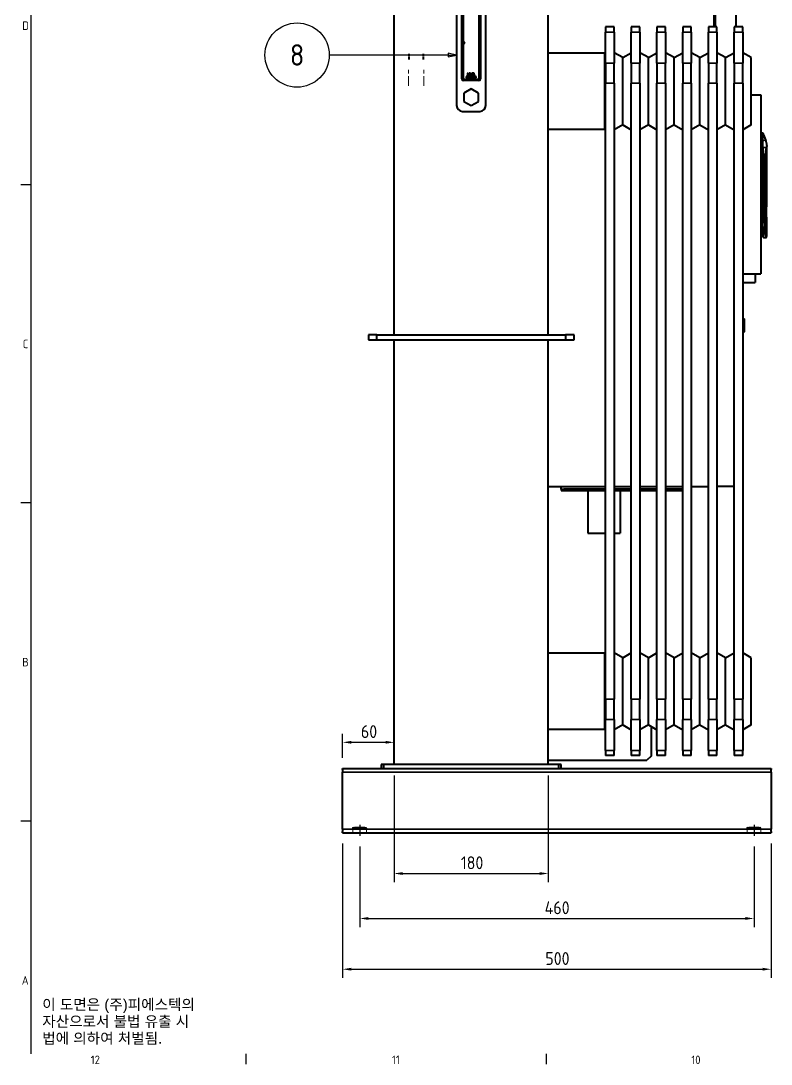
# Model space of a CAD drawing. Header units: millimetres. Extents: x 0 to 4205, y 0 to 2970.
# Drawn here: x 88 to 964, y 88 to 1305 of the extents above; entities that cross this region are included whole.
import ezdxf

# ---------------------------------------------------------------- set-up
doc = ezdxf.new("R2010")
doc.units = ezdxf.units.MM
doc.header["$LTSCALE"] = 5
doc.linetypes.add('CHAIN', pattern=[0.3543, 0.2362, -0.0295, 0.0591, -0.0295])
doc.linetypes.add('DASHED', pattern=[0.2067, 0.1654, -0.0413])
doc.layers.get('0').update_dxf_attribs({"color": 3, "lineweight": 25})
for name, color, linetype, lineweight in [('가려진 것(ISO)', 2, 'DASHED', 18), ('가시적인 것(ISO)', 3, 'Continuous', 40), ('가시적인 좁은 것(ISO)', 3, 'Continuous', 35), ('경계(ISO)', 7, 'Continuous', 25), ('기호(ISO)', 5, 'Continuous', 25), ('중심선(ISO)', 1, 'Continuous', 25), ('치수(ISO)', 2, 'Continuous', 25)]:
    doc.layers.add(name, color=color, linetype=linetype, lineweight=lineweight)
doc.styles.add('문자 텍스트_PSTEK_POSCO', font='isocp.shx')
doc.styles.add('부품번호텍스트_PSTEK_POSCO', font='isocp.shx')
doc.styles.add('치수 텍스트_PSTEK_POSCO', font='isocp.shx')
doc.dimstyles.new('치수_PSTEK_POSCO', dxfattribs={"dimscale": 5, "dimtxt": 3, "dimasz": 2, "dimexe": 2, "dimexo": 2.5, "dimgap": 1, "dimtad": 1, "dimrnd": 1e-08, "dimdsep": 46, "dimtxsty": '치수 텍스트_PSTEK_POSCO', "dimcen": 0.09, "dimdle": 10, "dimclrd": 7, "dimclre": 7, "dimclrt": 2, "dimadec": 1, "dimazin": 2, "dimtfac": 1, "dimtmove": 0, "dimatfit": 3, "dimfxl": 0, "dimtolj": 1, "dimlwd": -1, "dimlwe": -1, "dimarcsym": 0})

# ---------------------------------------------------------------- blocks, each defined once
blk = doc.blocks.new('경계 Default Border')
at = {"layer": '경계(ISO)'}
for p, q in [((20, 222.75), (17.6, 222.75)), ((20, 148.5), (17.6, 148.5)), ((20, 74.25), (17.6, 74.25)), ((70.08, 20), (70.08, 17.6)), ((140.17, 20), (140.17, 17.6))]:
    blk.add_line(p, q, dxfattribs=at)
at = {"layer": '경계(ISO)', "flags": 128}
blk.add_lwpolyline([(20, 20), (20, 574)], dxfattribs=at)
at = {"layer": '경계(ISO)', "color": 2, "char_height": 2, "attachment_point": 7, "style": '문자 텍스트_PSTEK_POSCO'}
for s, insert in [('D', (17.92, 258.86)), ('C', (18.03, 184.61)), ('B', (17.92, 110.36)), ('A', (17.81, 36.12)), ('12', (33.92, 17.58)), ('11', (104.23, 17.6)), ('10', (174.09, 17.58))]:
    blk.add_mtext(s, dxfattribs=dict(at, insert=insert))
blk = doc.blocks.new('*D23')
at = {"layer": 'Defpoints', "color": 0}
for p in [(523.5, 437.3), (703.5, 437.3), (703.5, 310.3)]:
    blk.add_point(p, dxfattribs=at)
at = {"layer": '치수(ISO)', "color": 7}
for p, q in [((523.5, 424.8), (523.5, 300.3)), ((703.5, 424.8), (703.5, 300.3)), ((533.5, 310.3), (693.5, 310.3))]:
    blk.add_line(p, q, dxfattribs=at)
for points in [[(533.5, 311.9), (533.5, 308.6), (523.5, 310.3)], [(693.5, 311.9), (693.5, 308.6), (703.5, 310.3)]]:
    blk.add_solid(points, dxfattribs=at)
at = {"layer": '치수(ISO)', "color": 2, "insert": (601.5, 322.8), "char_height": 15, "attachment_point": 4, "style": '치수 텍스트_PSTEK_POSCO'}
blk.add_mtext('\\A1;180', dxfattribs=at)
blk = doc.blocks.new('*D24')
at = {"layer": 'Defpoints', "color": 0}
for p in [(483.5, 354.1), (943.5, 354.1), (943.5, 257.8)]:
    blk.add_point(p, dxfattribs=at)
at = {"layer": '치수(ISO)', "color": 7}
for p, q in [((483.5, 341.6), (483.5, 247.8)), ((943.5, 341.6), (943.5, 247.8)), ((493.5, 257.8), (933.5, 257.8))]:
    blk.add_line(p, q, dxfattribs=at)
for points in [[(493.5, 259.5), (493.5, 256.2), (483.5, 257.8)], [(933.5, 259.5), (933.5, 256.2), (943.5, 257.8)]]:
    blk.add_solid(points, dxfattribs=at)
at = {"layer": '치수(ISO)', "color": 2, "insert": (699.2, 270.3), "char_height": 15, "attachment_point": 4, "style": '치수 텍스트_PSTEK_POSCO'}
blk.add_mtext('\\A1;460', dxfattribs=at)
blk = doc.blocks.new('*D25')
at = {"layer": 'Defpoints', "color": 0}
for p in [(463.5, 357.8), (963.5, 357.8), (963.5, 198.6)]:
    blk.add_point(p, dxfattribs=at)
at = {"layer": '치수(ISO)', "color": 7}
for p, q in [((463.5, 345.3), (463.5, 188.6)), ((963.5, 345.3), (963.5, 188.6)), ((473.5, 198.6), (953.5, 198.6))]:
    blk.add_line(p, q, dxfattribs=at)
for points in [[(473.5, 200.3), (473.5, 197), (463.5, 198.6)], [(953.5, 200.3), (953.5, 197), (963.5, 198.6)]]:
    blk.add_solid(points, dxfattribs=at)
at = {"layer": '치수(ISO)', "color": 2, "insert": (700, 211.1), "char_height": 15, "attachment_point": 4, "style": '치수 텍스트_PSTEK_POSCO'}
blk.add_mtext('\\A1;500', dxfattribs=at)
blk = doc.blocks.new('*D36')
at = {"layer": 'Defpoints', "color": 0}
for p in [(523.5, 463.3), (523.5, 463.3), (463.5, 432.8)]:
    blk.add_point(p, dxfattribs=at)
at = {"layer": '치수(ISO)', "color": 7}
for p, q in [((463.5, 445.3), (463.5, 473.3)), ((473.5, 463.3), (513.5, 463.3))]:
    blk.add_line(p, q, dxfattribs=at)
for points in [[(473.5, 465), (473.5, 461.7), (463.5, 463.3)], [(513.5, 465), (513.5, 461.7), (523.5, 463.3)]]:
    blk.add_solid(points, dxfattribs=at)
at = {"layer": '치수(ISO)', "color": 2, "insert": (484.8, 475.8), "char_height": 15, "attachment_point": 4, "style": '치수 텍스트_PSTEK_POSCO'}
blk.add_mtext('\\A1;60', dxfattribs=at)
blk = doc.blocks.new('품번기호9')
at = {"layer": '기호(ISO)', "color": 7}
for p, q in [((119.3, 253.01), (117.3, 253.41)), ((117.3, 253.41), (117.3, 252.61)), ((117.3, 253.01), (89.57, 253.01)), ((117.3, 253.01), (119.3, 253.01)), ((117.3, 252.61), (119.3, 253.01))]:
    blk.add_line(p, q, dxfattribs=at)
at = {"layer": '기호(ISO)', "color": 7, "flags": 128}
blk.add_lwpolyline([(117.3, 252.61), (119.3, 253.01)], dxfattribs=at)
at = {"layer": '기호(ISO)'}
blk.add_circle((82.07, 253.01), 7.5, dxfattribs=at)
at = {"layer": '기호(ISO)', "color": 7}
blk.add_solid([(117.3, 252.61), (119.3, 253.01), (117.3, 253.41), (117.3, 252.61)], dxfattribs=at)
at = {"layer": '기호(ISO)', "color": 7, "insert": (82.07, 253.03), "char_height": 5, "attachment_point": 5, "style": '부품번호텍스트_PSTEK_POSCO'}
blk.add_mtext('8', dxfattribs=at)

msp = doc.modelspace()

# ---------------------------------------------------------------- linework, layer by layer
at = {"layer": '가려진 것(ISO)', "ltscale": 3.822177}
for p, q in [((540.2593, 1259.9351), (540.2593, 1266.4981)), ((541.3593, 1259.9351), (541.3593, 1266.4981)), ((557.1593, 1259.9351), (557.1593, 1266.4981)), ((558.2593, 1259.9351), (558.2593, 1266.4981))]:
    msp.add_line(p, q, dxfattribs=at)
at = {"layer": '가려진 것(ISO)', "ltscale": 14.029995}
for p, q in [((540.2593, 1228.9768), (540.2593, 1247.9455)), ((558.2593, 1228.9768), (558.2593, 1247.9455))]:
    msp.add_line(p, q, dxfattribs=at)
at = {"layer": '가려진 것(ISO)', "ltscale": 2.138518}
for p, q in [((475.5004, 363.4315), (475.5004, 357.8175)), ((491.5004, 363.4315), (491.5004, 357.8175)), ((935.5004, 363.4315), (935.5004, 357.8175)), ((951.5004, 363.4315), (951.5004, 357.8175))]:
    msp.add_line(p, q, dxfattribs=at)
at = {"layer": '가시적인 것(ISO)'}
for p, q in [((523.5004, 938.8175), (523.5004, 1433.0175)), ((703.5004, 938.8175), (703.5004, 1433.0175)), ((896.5004, 1401.8175), (896.5004, 1297.8175)), ((898.5004, 1297.8175), (898.5004, 1401.8175)), ((922.5004, 1297.8175), (922.5004, 1401.8175)), ((596.5004, 1352.3175), (596.5004, 1206.3175)), ((630.5004, 1206.3175), (630.5004, 1352.3175)), ((602.5004, 1237.3175), (602.5004, 1321.3175)), ((604.2325, 1321.3175), (604.2325, 1279.5675)), ((622.7684, 1237.3175), (622.7684, 1321.3175)), ((624.5004, 1321.3175), (624.5004, 1237.3175)), ((770.3004, 1297.8175), (770.3004, 1291.7867)), ((780.3004, 1297.8175), (770.3004, 1297.8175)), ((770.3004, 1255.6268), (770.3004, 1291.7867)), ((780.3004, 1291.7867), (780.3004, 1297.8175)), ((780.3004, 1291.7867), (780.3004, 1255.6268)), ((800.3004, 1297.8175), (800.3004, 1291.7867)), ((810.3004, 1297.8175), (800.3004, 1297.8175)), ((800.3004, 1255.6268), (800.3004, 1291.7867)), ((810.3004, 1291.7867), (810.3004, 1297.8175)), ((810.3004, 1291.7867), (810.3004, 1255.6268)), ((830.3004, 1297.8175), (830.3004, 1291.7867)), ((840.3004, 1297.8175), (830.3004, 1297.8175)), ((830.3004, 1255.6268), (830.3004, 1291.7867)), ((840.3004, 1291.7867), (840.3004, 1297.8175)), ((840.3004, 1291.7867), (840.3004, 1255.6268)), ((860.3004, 1297.8175), (860.3004, 1291.7867)), ((870.3004, 1297.8175), (860.3004, 1297.8175)), ((860.3004, 1255.6268), (860.3004, 1291.7867)), ((870.3004, 1291.7867), (870.3004, 1297.8175)), ((870.3004, 1291.7867), (870.3004, 1255.6268)), ((890.3004, 1297.8175), (890.3004, 1291.7867)), ((900.3004, 1297.8175), (890.3004, 1297.8175)), ((890.3004, 1255.6268), (890.3004, 1291.7867)), ((900.3004, 1291.7867), (900.3004, 1297.8175)), ((900.3004, 1291.7867), (900.3004, 1255.6268)), ((920.3004, 1297.8175), (920.3004, 1291.7867)), ((930.3004, 1297.8175), (920.3004, 1297.8175)), ((920.3004, 1255.6268), (920.3004, 1291.7867)), ((930.3004, 1291.7867), (930.3004, 1297.8175)), ((930.3004, 1291.7867), (930.3004, 1255.6268)), ((604.2325, 1279.5675), (604.2325, 1279.0675)), ((606.2325, 1279.5675), (604.2325, 1279.5675)), ((604.2325, 1279.0675), (604.2325, 1237.3175)), ((604.2325, 1279.0675), (606.2325, 1279.0675)), ((606.2325, 1279.0675), (606.2325, 1279.5675)), ((769.521, 1267.3675), (703.5004, 1267.3675)), ((769.521, 1267.3675), (770.3004, 1267.8175)), ((769.521, 1178.2675), (769.521, 1267.3675)), ((790.3004, 1262.044), (780.3004, 1267.8175)), ((790.3004, 1262.044), (800.3004, 1267.8175)), ((820.3004, 1262.044), (810.3004, 1267.8175)), ((820.3004, 1262.044), (830.3004, 1267.8175)), ((850.3004, 1262.044), (840.3004, 1267.8175)), ((850.3004, 1262.044), (860.3004, 1267.8175)), ((880.3004, 1262.044), (870.3004, 1267.8175)), ((880.3004, 1262.044), (890.3004, 1267.8175)), ((910.3004, 1262.044), (900.3004, 1267.8175)), ((910.3004, 1262.044), (920.3004, 1267.8175)), ((940.3004, 1262.044), (930.3004, 1267.8175)), ((770.3004, 1255.6268), (770.3004, 1232.1345)), ((780.3004, 1232.1345), (780.3004, 1255.6268)), ((790.3004, 1183.591), (790.3004, 1262.044)), ((800.3004, 1255.6268), (800.3004, 1232.1345)), ((810.3004, 1232.1345), (810.3004, 1255.6268)), ((820.3004, 1183.591), (820.3004, 1262.044)), ((830.3004, 1255.6268), (830.3004, 1232.1345)), ((840.3004, 1232.1345), (840.3004, 1255.6268)), ((850.3004, 1183.591), (850.3004, 1262.044)), ((860.3004, 1255.6268), (860.3004, 1232.1345)), ((870.3004, 1232.1345), (870.3004, 1255.6268)), ((880.3004, 1183.591), (880.3004, 1262.044)), ((890.3004, 1255.6268), (890.3004, 1232.1345)), ((900.3004, 1232.1345), (900.3004, 1255.6268)), ((910.3004, 1183.591), (910.3004, 1262.044)), ((920.3004, 1255.6268), (920.3004, 1232.1345)), ((930.3004, 1232.1345), (930.3004, 1255.6268)), ((940.3004, 1183.591), (940.3004, 1262.044)), ((609.089, 1243.9175), (609.089, 1241.4175)), ((609.4212, 1243.9175), (609.089, 1243.9175)), ((609.089, 1241.4175), (610.5375, 1241.4175)), ((609.4212, 1241.7133), (609.4212, 1243.9175)), ((610.5375, 1241.7133), (609.4212, 1241.7133)), ((610.5375, 1241.4175), (610.5375, 1241.7133)), ((612.3629, 1243.9175), (610.7989, 1243.9175)), ((610.7989, 1243.9175), (610.7989, 1241.4175)), ((610.7989, 1241.4175), (612.3629, 1241.4175)), ((611.1311, 1243.6217), (612.3629, 1243.6217)), ((611.1311, 1242.9369), (611.1311, 1243.6217)), ((612.2798, 1242.9369), (611.1311, 1242.9369)), ((611.1311, 1242.6411), (612.2798, 1242.6411)), ((611.1311, 1241.7133), (611.1311, 1242.6411)), ((612.3629, 1241.7133), (611.1311, 1241.7133)), ((612.2798, 1242.6411), (612.2798, 1242.9369)), ((612.3629, 1243.6217), (612.3629, 1243.9175)), ((612.3629, 1241.4175), (612.3629, 1241.7133)), ((612.4601, 1243.9175), (613.3212, 1241.4175)), ((612.8167, 1243.9175), (612.4601, 1243.9175)), ((613.5096, 1241.8409), (612.8167, 1243.9175)), ((613.3212, 1241.4175), (613.6797, 1241.4175)), ((614.2024, 1243.9175), (613.5096, 1241.8409)), ((613.6797, 1241.4175), (614.5408, 1243.9175)), ((614.5408, 1243.9175), (614.2024, 1243.9175)), ((616.3438, 1243.9175), (614.7798, 1243.9175)), ((614.7798, 1243.9175), (614.7798, 1241.4175)), ((614.7798, 1241.4175), (616.3438, 1241.4175)), ((615.1121, 1243.6217), (616.3438, 1243.6217)), ((615.1121, 1242.9369), (615.1121, 1243.6217)), ((616.2608, 1242.9369), (615.1121, 1242.9369)), ((615.1121, 1242.6411), (616.2608, 1242.6411)), ((615.1121, 1241.7133), (615.1121, 1242.6411)), ((616.3438, 1241.7133), (615.1121, 1241.7133)), ((616.2608, 1242.6411), (616.2608, 1242.9369)), ((616.3438, 1243.6217), (616.3438, 1243.9175)), ((616.3438, 1241.4175), (616.3438, 1241.7133)), ((616.7085, 1243.9175), (616.7085, 1241.4175)), ((617.0408, 1243.9175), (616.7085, 1243.9175)), ((616.7085, 1241.4175), (618.1571, 1241.4175)), ((617.0408, 1241.7133), (617.0408, 1243.9175)), ((618.1571, 1241.7133), (617.0408, 1241.7133)), ((618.1571, 1241.4175), (618.1571, 1241.7133)), ((604.5004, 1237.0495), (622.5004, 1237.0495)), ((622.5004, 1235.3175), (604.5004, 1235.3175)), ((607.7504, 1240.0675), (607.7504, 1238.5675)), ((619.2504, 1240.0675), (607.7504, 1240.0675)), ((607.7504, 1238.5675), (619.2504, 1238.5675)), ((619.2504, 1238.5675), (619.2504, 1240.0675)), ((770.3004, 513.5004), (770.3004, 1232.1345)), ((780.3004, 1232.1345), (780.3004, 513.5004)), ((800.3004, 513.5004), (800.3004, 1232.1345)), ((810.3004, 1232.1345), (810.3004, 513.5004)), ((830.3004, 513.5004), (830.3004, 1232.1345)), ((840.3004, 1232.1345), (840.3004, 513.5004)), ((860.3004, 513.5004), (860.3004, 1232.1345)), ((870.3004, 1232.1345), (870.3004, 513.5004)), ((890.3004, 513.5004), (890.3004, 1232.1345)), ((900.3004, 1232.1345), (900.3004, 513.5004)), ((920.3004, 513.5004), (920.3004, 1232.1345)), ((930.3004, 1232.1345), (930.3004, 513.5004)), ((613.5004, 1225.6324), (605.0004, 1220.7249)), ((605.0004, 1220.7249), (605.0004, 1210.91)), ((622.0004, 1220.7249), (613.5004, 1225.6324)), ((622.0004, 1210.91), (622.0004, 1220.7249)), ((940.3004, 1218.8175), (951.5004, 1218.8175)), ((951.5004, 1218.8175), (951.5004, 1009.8175)), ((605.0004, 1210.91), (613.5004, 1206.0025)), ((613.5004, 1206.0025), (622.0004, 1210.91)), ((603.5004, 1199.3175), (623.5004, 1199.3175)), ((790.3004, 1183.591), (780.3004, 1177.8175)), ((790.3004, 1183.591), (800.3004, 1177.8175)), ((820.3004, 1183.591), (810.3004, 1177.8175)), ((820.3004, 1183.591), (830.3004, 1177.8175)), ((850.3004, 1183.591), (840.3004, 1177.8175)), ((850.3004, 1183.591), (860.3004, 1177.8175)), ((880.3004, 1183.591), (870.3004, 1177.8175)), ((880.3004, 1183.591), (890.3004, 1177.8175)), ((910.3004, 1183.591), (900.3004, 1177.8175)), ((910.3004, 1183.591), (920.3004, 1177.8175)), ((940.3004, 1183.591), (930.3004, 1177.8175)), ((769.521, 1178.2675), (703.5004, 1178.2675)), ((769.521, 1178.2675), (770.3004, 1177.8175)), ((953.7696, 1173.9685), (951.5004, 1173.9685)), ((953.7696, 1157.1822), (953.7696, 1069.8283)), ((957.9668, 1157.3896), (957.9668, 1087.8527)), ((956.7219, 1069.8206), (956.7219, 1149.8175)), ((958.2081, 1075.6675), (958.2081, 1087.9675)), ((957.9668, 1075.7822), (957.9668, 1053.2346)), ((953.2696, 1055.1148), (951.5004, 1055.1148)), ((953.7696, 1058.6853), (953.7696, 1053.2175)), ((954.7696, 1052.2175), (957.6468, 1052.2175)), ((930.3004, 1009.8175), (951.5004, 1009.8175)), ((930.3004, 999.8175), (945.0004, 999.8175)), ((945.0004, 1009.8175), (945.0004, 999.8175)), ((930.3004, 957.3175), (932.5004, 957.3175)), ((932.5004, 942.3175), (932.5004, 957.3175)), ((503.5004, 938.8175), (493.5004, 938.8175)), ((493.5004, 938.8175), (493.5004, 932.8175)), ((503.5004, 932.8175), (503.5004, 938.8175)), ((503.5004, 938.8175), (723.5004, 938.8175)), ((733.5004, 938.8175), (723.5004, 938.8175)), ((723.5004, 938.8175), (723.5004, 932.8175)), ((733.5004, 932.8175), (733.5004, 938.8175)), ((930.3004, 942.3175), (932.5004, 942.3175)), ((493.5004, 932.8175), (503.5004, 932.8175)), ((503.5004, 932.8175), (723.5004, 932.8175)), ((523.5004, 437.3175), (523.5004, 932.8175)), ((703.5004, 437.3175), (703.5004, 932.8175)), ((723.5004, 932.8175), (733.5004, 932.8175)), ((703.5004, 761.8175), (770.3004, 761.8175)), ((718.5004, 758.8175), (718.5004, 761.8175)), ((718.5004, 758.8175), (770.3004, 758.8175)), ((718.5004, 758.8175), (718.5004, 757.2175)), ((718.5004, 757.2175), (721.5004, 757.2175)), ((721.5004, 757.2175), (721.5004, 758.8175)), ((770.3004, 758.8175), (721.5004, 758.8175)), ((721.5004, 757.2175), (770.3004, 757.2175)), ((749.7504, 757.2175), (749.7504, 707.2175)), ((780.3004, 761.8175), (800.3004, 761.8175)), ((780.3004, 758.8175), (800.3004, 758.8175)), ((800.3004, 758.8175), (780.3004, 758.8175)), ((780.3004, 757.2175), (800.3004, 757.2175)), ((787.2504, 757.2175), (787.2504, 707.2175)), ((810.3004, 761.8175), (830.3004, 761.8175)), ((810.3004, 758.8175), (830.3004, 758.8175)), ((830.3004, 758.8175), (810.3004, 758.8175)), ((810.3004, 757.2175), (830.3004, 757.2175)), ((840.3004, 761.8175), (860.3004, 761.8175)), ((840.3004, 758.8175), (860.3004, 758.8175)), ((860.3004, 758.8175), (840.3004, 758.8175)), ((840.3004, 757.2175), (860.3004, 757.2175)), ((870.3004, 761.8175), (890.3004, 761.8175)), ((920.3004, 761.8175), (900.3004, 761.8175)), ((749.7504, 707.2175), (770.3004, 707.2175)), ((780.3004, 707.2175), (787.2504, 707.2175)), ((769.521, 567.3675), (703.5004, 567.3675)), ((769.521, 567.3675), (770.3004, 567.8175)), ((769.521, 478.2675), (769.521, 567.3675)), ((790.3004, 562.044), (780.3004, 567.8175)), ((790.3004, 562.044), (800.3004, 567.8175)), ((790.3004, 483.591), (790.3004, 562.044)), ((820.3004, 562.044), (810.3004, 567.8175)), ((820.3004, 562.044), (830.3004, 567.8175)), ((820.3004, 483.591), (820.3004, 562.044)), ((850.3004, 562.044), (840.3004, 567.8175)), ((850.3004, 562.044), (860.3004, 567.8175)), ((850.3004, 483.591), (850.3004, 562.044)), ((880.3004, 562.044), (870.3004, 567.8175)), ((880.3004, 562.044), (890.3004, 567.8175)), ((880.3004, 483.591), (880.3004, 562.044)), ((910.3004, 562.044), (900.3004, 567.8175)), ((910.3004, 562.044), (920.3004, 567.8175)), ((910.3004, 483.591), (910.3004, 562.044)), ((940.3004, 562.044), (930.3004, 567.8175)), ((940.3004, 483.591), (940.3004, 562.044)), ((770.3004, 513.5004), (770.3004, 490.0081)), ((780.3004, 490.0081), (780.3004, 513.5004)), ((800.3004, 513.5004), (800.3004, 490.0081)), ((810.3004, 490.0081), (810.3004, 513.5004)), ((830.3004, 513.5004), (830.3004, 490.0081)), ((840.3004, 490.0081), (840.3004, 513.5004)), ((860.3004, 513.5004), (860.3004, 490.0081)), ((870.3004, 490.0081), (870.3004, 513.5004)), ((890.3004, 513.5004), (890.3004, 490.0081)), ((900.3004, 490.0081), (900.3004, 513.5004)), ((920.3004, 513.5004), (920.3004, 490.0081)), ((930.3004, 490.0081), (930.3004, 513.5004)), ((770.3004, 453.8482), (770.3004, 490.0081)), ((780.3004, 490.0081), (780.3004, 453.8482)), ((800.3004, 453.8482), (800.3004, 490.0081)), ((810.3004, 490.0081), (810.3004, 453.8482)), ((830.3004, 453.8482), (830.3004, 490.0081)), ((840.3004, 490.0081), (840.3004, 453.8482)), ((860.3004, 453.8482), (860.3004, 490.0081)), ((870.3004, 490.0081), (870.3004, 453.8482)), ((890.3004, 453.8482), (890.3004, 490.0081)), ((900.3004, 490.0081), (900.3004, 453.8482)), ((920.3004, 453.8482), (920.3004, 490.0081)), ((930.3004, 490.0081), (930.3004, 453.8482)), ((769.521, 478.2675), (703.5004, 478.2675)), ((769.521, 478.2675), (770.3004, 477.8175)), ((790.3004, 483.591), (780.3004, 477.8175)), ((790.3004, 483.591), (800.3004, 477.8175)), ((820.3004, 483.591), (810.3004, 477.8175)), ((820.3004, 483.591), (830.3004, 477.8175)), ((823.5004, 481.7434), (823.5004, 447.3175)), ((850.3004, 483.591), (840.3004, 477.8175)), ((850.3004, 483.591), (860.3004, 477.8175)), ((880.3004, 483.591), (870.3004, 477.8175)), ((880.3004, 483.591), (890.3004, 477.8175)), ((910.3004, 483.591), (900.3004, 477.8175)), ((910.3004, 483.591), (920.3004, 477.8175)), ((940.3004, 483.591), (930.3004, 477.8175)), ((770.3004, 453.8482), (770.3004, 447.8175)), ((780.3004, 447.8175), (780.3004, 453.8482)), ((800.3004, 453.8482), (800.3004, 447.8175)), ((810.3004, 447.8175), (810.3004, 453.8482)), ((830.3004, 453.8482), (830.3004, 447.8175)), ((840.3004, 447.8175), (840.3004, 453.8482)), ((860.3004, 453.8482), (860.3004, 447.8175)), ((870.3004, 447.8175), (870.3004, 453.8482)), ((890.3004, 453.8482), (890.3004, 447.8175)), ((900.3004, 447.8175), (900.3004, 453.8482)), ((920.3004, 453.8482), (920.3004, 447.8175)), ((930.3004, 447.8175), (930.3004, 453.8482)), ((703.5004, 442.3175), (818.5004, 442.3175)), ((780.3004, 447.8175), (770.3004, 447.8175)), ((810.3004, 447.8175), (800.3004, 447.8175)), ((823.5004, 447.3175), (818.5004, 442.3175)), ((840.3004, 447.8175), (830.3004, 447.8175)), ((870.3004, 447.8175), (860.3004, 447.8175)), ((900.3004, 447.8175), (890.3004, 447.8175)), ((930.3004, 447.8175), (920.3004, 447.8175)), ((463.5004, 431.5272), (463.5004, 432.8175)), ((463.5004, 432.8175), (963.5004, 432.8175)), ((463.5004, 431.5272), (463.5004, 428.5386)), ((463.5004, 426.1953), (463.5004, 428.5386)), ((463.5004, 420.2181), (463.5004, 426.1953)), ((511.5004, 437.3175), (508.5004, 437.3175)), ((508.5004, 437.3175), (508.5004, 432.8175)), ((511.5004, 432.8175), (511.5004, 437.3175)), ((715.5004, 437.3175), (511.5004, 437.3175)), ((718.5004, 437.3175), (715.5004, 437.3175)), ((715.5004, 437.3175), (715.5004, 432.8175)), ((718.5004, 432.8175), (718.5004, 437.3175)), ((963.5004, 432.8175), (963.5004, 431.5272)), ((963.5004, 428.5386), (963.5004, 431.5272)), ((963.5004, 428.5386), (963.5004, 426.1953)), ((963.5004, 426.1953), (963.5004, 420.2181)), ((463.5004, 370.4168), (463.5004, 420.2181)), ((963.5004, 420.2181), (963.5004, 370.4168)), ((463.5004, 364.4397), (463.5004, 370.4168)), ((963.5004, 370.4168), (963.5004, 364.4397)), ((463.5004, 362.0963), (463.5004, 364.4397)), ((463.5004, 362.0963), (463.5004, 359.1077)), ((463.5004, 357.8175), (463.5004, 359.1077)), ((463.5004, 357.8175), (963.5004, 357.8175)), ((963.5004, 364.4397), (963.5004, 362.0963)), ((963.5004, 359.1077), (963.5004, 362.0963)), ((963.5004, 359.1077), (963.5004, 357.8175))]:
    msp.add_line(p, q, dxfattribs=at)
for centre, radius, start, end in [((604.5004, 1237.3175), 2, 180, 270), ((604.5004, 1237.3175), 0.2679, 180, 270), ((622.5004, 1237.3175), 2, 270, 0), ((622.5004, 1237.3175), 0.2679, 270, 0), ((603.5004, 1206.3175), 7, 180, 270), ((623.5004, 1206.3175), 7, 270, 0), ((922.7376, 1155.2933), 36.218, 17.1715826, 31.0397636), ((928.8504, 1157.1822), 29.82, 4.3373602, 17.1715826), ((957.7081, 1087.9675), 0.5, 0, 58.841471), ((957.7081, 1075.6675), 0.5, 301.1584721, 0), ((933.8069, 1069.9371), 22.9153, 330.4303329, 359.708504), ((954.7696, 1053.2175), 1, 180, 270)]:
    msp.add_arc(centre, radius, start, end, dxfattribs=at)
for centre in [(483.5004, 363.4315), (943.5004, 363.4315)]:
    msp.add_ellipse(centre, major_axis=(8, 0), ratio=0.087488664, dxfattribs=at)
for points, knots in [([(953.7696, 1164.8824), (953.7696, 1165.9668), (953.7696, 1167.0064), (953.7696, 1168.9473), (953.7696, 1169.8453), (953.7696, 1171.0433), (953.7696, 1171.4171), (953.7696, 1172.2787), (953.7696, 1172.7284), (953.7696, 1173.2863), (953.7696, 1173.4522), (953.7696, 1173.7423), (953.7696, 1173.8665), (953.7696, 1173.9685)], [-1.437387601, -1.437387601, -1.437387601, -1.437387601, -1.077997962, -1.077997962, -0.718291007, -0.718291007, -0.538641982, -0.538641982, -0.269197769, -0.269197769, -0.134517837, -0.134517837, -0.000001, -0.000001, -0.000001, -0.000001]), ([(953.7696, 1157.1822), (953.7696, 1158.505), (953.7696, 1159.8295), (953.7696, 1161.7706), (953.7696, 1162.41), (953.7696, 1163.6657), (953.7696, 1164.2822), (953.7696, 1164.8824)], [-0.7941828245, -0.7941828245, -0.7941828245, -0.7941828245, -0.3970604794, -0.3970604794, -0.1985164002, -0.1985164002, -0.000001, -0.000001, -0.000001, -0.000001]), ([(957.8752, 1157.0936), (957.6438, 1156.345), (957.4001, 1155.4498), (957.0077, 1153.5221), (956.8527, 1152.4673), (956.7408, 1150.8726), (956.7219, 1150.344), (956.7219, 1149.8175)], [0, 0, 0, 0, 0.3390208391, 0.3390208391, 0.6669325087, 0.6669325087, 0.8249051209, 0.8249051209, 0.8249051209, 0.8249051209]), ([(958.5736, 1159.3297), (958.4761, 1159.0206), (958.3276, 1158.5487), (958.0603, 1157.6911), (957.9708, 1157.4029), (957.8752, 1157.0936)], [0, 0, 0, 0, 0.3156978564, 0.3156978564, 0.4551178764, 0.4551178764, 0.4551178764, 0.4551178764]), ([(957.9668, 1075.7822), (957.8879, 1076.1131), (957.7894, 1076.5533), (957.5818, 1077.6416), (957.4594, 1078.3978), (957.2852, 1080.0596), (957.2363, 1080.9654), (957.2363, 1081.8175), (957.2363, 1082.6695), (957.2852, 1083.5754), (957.4594, 1085.2371), (957.5818, 1085.9934), (957.7894, 1087.0817), (957.8879, 1087.5218), (957.9668, 1087.8527)], [-0.721518367, -0.721518367, -0.721518367, -0.721518367, -0.511214098, -0.511214098, -0.255607049, -0.255607049, 0, 0, 0, 0.255607049, 0.255607049, 0.511214098, 0.511214098, 0.721518367, 0.721518367, 0.721518367, 0.721518367]), ([(953.7696, 1058.7379), (953.7696, 1059.4383), (953.7696, 1060.217), (953.7696, 1061.9058), (953.7696, 1062.8111), (953.7696, 1064.7153), (953.7696, 1065.7084), (953.7696, 1067.2362), (953.7696, 1067.7508), (953.7696, 1068.7866), (953.7696, 1069.3074), (953.7696, 1069.8283)], [-1.252209251, -1.252209251, -1.252209251, -1.252209251, -0.938968243, -0.938968243, -0.625761455, -0.625761455, -0.312628502, -0.312628502, -0.156249301, -0.156249301, -0.000001, -0.000001, -0.000001, -0.000001]), ([(953.2696, 1058.3706), (953.3207, 1058.3736), (953.3751, 1058.3841), (953.4564, 1058.4108), (953.4828, 1058.4214), (953.5466, 1058.4514), (953.5825, 1058.4728), (953.6623, 1058.5314), (953.7024, 1058.5723), (953.7562, 1058.6577), (953.7696, 1058.6994), (953.7696, 1058.7379)], [-0.07078120055, -0.07078120055, -0.07078120055, -0.07078120055, -0.05546196354, -0.05546196354, -0.04764297694, -0.04764297694, -0.03547688558, -0.03547688558, -0.01721739394, -0.01721739394, -0.00000104225, -0.00000104225, -0.00000104225, -0.00000104225]), ([(953.2696, 1055.1148), (953.3342, 1055.1148), (953.3991, 1055.1274), (953.4596, 1055.1523), (953.52, 1055.1771), (953.576, 1055.2142), (953.6226, 1055.2607), (953.6693, 1055.3072), (953.7065, 1055.3631), (953.7316, 1055.4236), (953.7567, 1055.4842), (953.7696, 1055.5496), (953.7696, 1055.6148)], [0, 0, 0, 0, 0.25, 0.25, 0.25, 0.5, 0.5, 0.5, 0.75, 0.75, 0.75, 1, 1, 1, 1]), ([(953.7696, 1058.6853), (953.7696, 1058.6349), (953.7696, 1058.5841), (953.7696, 1058.5332), (953.7696, 1058.411), (953.7696, 1058.2875), (953.7696, 1058.1634), (953.7696, 1058.1077), (953.7696, 1058.0519), (953.7696, 1057.9961), (953.7696, 1057.8638), (953.7696, 1057.7312), (953.7696, 1057.5997), (953.7696, 1057.552), (953.7696, 1057.5044), (953.7696, 1057.457), (953.7696, 1057.3188), (953.7696, 1057.1825), (953.7696, 1057.0511), (953.7696, 1057.0135), (953.7696, 1056.9762), (953.7696, 1056.9395), (953.7696, 1056.8038), (953.7696, 1056.6745), (953.7696, 1056.5545), (953.7696, 1056.5283), (953.7696, 1056.5027), (953.7696, 1056.4774), (953.7696, 1056.3556), (953.7696, 1056.2447), (953.7696, 1056.1473), (953.7696, 1056.1319), (953.7696, 1056.1168), (953.7696, 1056.102), (953.7696, 1056.0045), (953.7696, 1055.9221), (953.7696, 1055.8481), (953.7696, 1055.8403), (953.7696, 1055.8326), (953.7696, 1055.8249), (953.7696, 1055.7494), (953.7696, 1055.6822), (953.7696, 1055.6247), (953.7696, 1055.6213), (953.7696, 1055.618), (953.7696, 1055.6148)], [0.0890031704, 0.0890031704, 0.0890031704, 0.0890031704, 0.125, 0.125, 0.125, 0.2112975351, 0.2112975351, 0.2112975351, 0.25, 0.25, 0.25, 0.3417092479, 0.3417092479, 0.3417092479, 0.375, 0.375, 0.375, 0.4721806744, 0.4721806744, 0.4721806744, 0.5, 0.5, 0.5, 0.6026523465, 0.6026523465, 0.6026523465, 0.625, 0.625, 0.625, 0.7329148, 0.7329148, 0.7329148, 0.75, 0.75, 0.75, 0.8630816372, 0.8630816372, 0.8630816372, 0.875, 0.875, 0.875, 0.9931297248, 0.9931297248, 0.9931297248, 1, 1, 1, 1]), ([(957.9668, 1052.3334), (957.9544, 1052.323), (957.9415, 1052.3133), (957.8879, 1052.2768), (957.843, 1052.255), (957.7482, 1052.2253), (957.6972, 1052.2175), (957.6468, 1052.2175)], [0, 0, 0, 0, 0.00483601773, 0.00483601773, 0.01948512564, 0.01948512564, 0.03461617554, 0.03461617554, 0.03461617554, 0.03461617554]), ([(957.9668, 1052.3334), (957.9668, 1052.3339), (957.9668, 1052.3346), (957.9668, 1052.3405), (957.9668, 1052.3509), (957.9668, 1052.3655), (957.9668, 1052.3844), (957.9668, 1052.4072), (957.9668, 1052.4339), (957.9668, 1052.464), (957.9668, 1052.4974), (957.9668, 1052.5336), (957.9668, 1052.5723), (957.9668, 1052.613), (957.9668, 1052.6554), (957.9668, 1052.699), (957.9668, 1052.7432), (957.9668, 1052.7875), (957.9668, 1052.8314), (957.9668, 1052.8742), (957.9668, 1052.9159), (957.9668, 1052.9569), (957.9668, 1052.9964), (957.9668, 1053.0346), (957.9668, 1053.0717), (957.9668, 1053.1088), (957.9668, 1053.1465), (957.9668, 1053.1883), (957.9668, 1053.2188), (957.9668, 1053.2346)], [0.5017582975, 0.5017582975, 0.5017582975, 0.5017582975, 0.5185185185, 0.537037037, 0.5555555556, 0.5740740741, 0.5925925926, 0.6111111111, 0.6296296296, 0.6481481481, 0.6666666667, 0.6851851852, 0.7037037037, 0.7222222222, 0.7407407407, 0.7592592593, 0.7777777778, 0.7962962963, 0.8148148148, 0.8333333333, 0.8518518519, 0.8703703704, 0.8888888889, 0.9074074074, 0.9259259259, 0.9444444444, 0.962962963, 0.9814814815, 1, 1, 1, 1])]:
    msp.add_open_spline(points, degree=3, knots=knots, dxfattribs=at)
for points in [[(958.585, 1159.4373), (958.5883, 1159.4025), (958.5843, 1159.365), (958.5733, 1159.3297)], [(957.6468, 1052.2175), (957.6468, 1052.2175), (957.6468, 1052.2175), (957.6468, 1052.2175)]]:
    msp.add_open_spline(points, degree=3, dxfattribs=at)
at = {"layer": '가시적인 좁은 것(ISO)'}
for p, q in [((770.3004, 1291.7867), (780.3004, 1291.7867)), ((800.3004, 1291.7867), (810.3004, 1291.7867)), ((830.3004, 1291.7867), (840.3004, 1291.7867)), ((860.3004, 1291.7867), (870.3004, 1291.7867)), ((890.3004, 1291.7867), (900.3004, 1291.7867)), ((920.3004, 1291.7867), (930.3004, 1291.7867)), ((770.3004, 1255.6268), (780.3004, 1255.6268)), ((800.3004, 1255.6268), (810.3004, 1255.6268)), ((830.3004, 1255.6268), (840.3004, 1255.6268)), ((860.3004, 1255.6268), (870.3004, 1255.6268)), ((890.3004, 1255.6268), (900.3004, 1255.6268)), ((920.3004, 1255.6268), (930.3004, 1255.6268)), ((602.5004, 1237.3175), (604.2325, 1237.3175)), ((604.5004, 1235.3175), (604.5004, 1237.0495)), ((622.5004, 1235.3175), (622.5004, 1237.0495)), ((624.5004, 1237.3175), (622.7684, 1237.3175)), ((770.3004, 1232.1345), (780.3004, 1232.1345)), ((800.3004, 1232.1345), (810.3004, 1232.1345)), ((830.3004, 1232.1345), (840.3004, 1232.1345)), ((860.3004, 1232.1345), (870.3004, 1232.1345)), ((890.3004, 1232.1345), (900.3004, 1232.1345)), ((920.3004, 1232.1345), (930.3004, 1232.1345)), ((953.7696, 1164.8824), (951.5004, 1164.8824)), ((953.7696, 1157.1822), (951.5004, 1157.1822)), ((953.7696, 1164.8824), (957.3412, 1165.9861)), ((953.7696, 1157.1822), (957.877, 1157.1822)), ((956.6961, 1069.8206), (956.6961, 1149.8175)), ((956.7219, 1149.8175), (956.6961, 1149.8175)), ((957.7081, 1076.9798), (957.7081, 1086.6552)), ((953.7696, 1069.8283), (951.5004, 1069.8283)), ((954.7696, 1060.6809), (954.7696, 1052.2175)), ((956.0639, 1061.4675), (955.0995, 1061.4675)), ((956.0639, 1064.4838), (956.0639, 1061.4675)), ((956.0639, 1061.4675), (956.5322, 1061.4675)), ((956.5322, 1066.9921), (956.5322, 1061.4675)), ((956.7219, 1069.8206), (956.6961, 1069.8206)), ((770.3004, 513.5004), (780.3004, 513.5004)), ((800.3004, 513.5004), (810.3004, 513.5004)), ((830.3004, 513.5004), (840.3004, 513.5004)), ((860.3004, 513.5004), (870.3004, 513.5004)), ((890.3004, 513.5004), (900.3004, 513.5004)), ((920.3004, 513.5004), (930.3004, 513.5004)), ((770.3004, 490.0081), (780.3004, 490.0081)), ((800.3004, 490.0081), (810.3004, 490.0081)), ((830.3004, 490.0081), (840.3004, 490.0081)), ((860.3004, 490.0081), (870.3004, 490.0081)), ((890.3004, 490.0081), (900.3004, 490.0081)), ((920.3004, 490.0081), (930.3004, 490.0081)), ((770.3004, 453.8482), (780.3004, 453.8482)), ((800.3004, 453.8482), (810.3004, 453.8482)), ((830.3004, 453.8482), (840.3004, 453.8482)), ((860.3004, 453.8482), (870.3004, 453.8482)), ((890.3004, 453.8482), (900.3004, 453.8482)), ((920.3004, 453.8482), (930.3004, 453.8482)), ((463.5004, 428.5386), (963.5004, 428.5386)), ((463.5004, 362.0963), (963.5004, 362.0963))]:
    msp.add_line(p, q, dxfattribs=at)
msp.add_arc((933.8069, 1069.9371), 22.8896, 330.7072187, 359.7081759, dxfattribs=at)
for centre, major_axis, ratio, start_param, end_param in [((957.5886, 1157.1822), (0.2866, -0.0886), 0.717119707, 6.28318517, 6.690123993), ((933.7606, 1069.8907), (-25.0898, 0.0745), 0.000198744, 2.493928494, 2.724173575)]:
    msp.add_ellipse(centre, major_axis=major_axis, ratio=ratio, start_param=start_param, end_param=end_param, dxfattribs=at)
for points, knots in [([(956.6961, 1149.8175), (956.6961, 1150.105), (956.7017, 1150.3887), (956.7123, 1150.668), (956.7229, 1150.9473), (956.7385, 1151.2222), (956.7588, 1151.4943), (956.7792, 1151.7665), (956.8044, 1152.0359), (956.8328, 1152.2945), (956.8611, 1152.5531), (956.8927, 1152.801), (956.9282, 1153.0495), (956.9638, 1153.298), (957.0032, 1153.5472), (957.0487, 1153.8062), (957.0942, 1154.0652), (957.1457, 1154.334), (957.2032, 1154.6089), (957.2608, 1154.8839), (957.3244, 1155.1649), (957.394, 1155.4501), (957.4636, 1155.7352), (957.5392, 1156.0244), (957.6201, 1156.3145), (957.7011, 1156.6046), (957.7873, 1156.8957), (957.877, 1157.1822)], [0, 0, 0, 0, 0.111111111, 0.111111111, 0.111111111, 0.222222222, 0.222222222, 0.222222222, 0.333333333, 0.333333333, 0.333333333, 0.444444444, 0.444444444, 0.444444444, 0.555555556, 0.555555556, 0.555555556, 0.666666667, 0.666666667, 0.666666667, 0.777777778, 0.777777778, 0.777777778, 0.888888889, 0.888888889, 0.888888889, 1, 1, 1, 1]), ([(957.877, 1157.1822), (957.9839, 1157.5276), (958.0818, 1157.8408), (958.1691, 1158.1211), (958.1837, 1158.1679), (958.198, 1158.2138), (958.212, 1158.2588), (958.282, 1158.4831), (958.3453, 1158.6855), (958.4034, 1158.8682), (958.4263, 1158.9404), (958.4484, 1159.0096), (958.4695, 1159.0756), (958.5125, 1159.21), (958.5513, 1159.331), (958.585, 1159.4374)], [0.0000000018, 0.0000000018, 0.0000000018, 0.0000000018, 0.3333333333, 0.3333333333, 0.3333333333, 0.3890388494, 0.3890388494, 0.3890388494, 0.6666666667, 0.6666666667, 0.6666666667, 0.7764005584, 0.7764005584, 0.7764005584, 0.9999969535, 0.9999969535, 0.9999969535, 0.9999969535]), ([(956.0639, 1061.4675), (956.0639, 1060.9149), (956.0816, 1060.3579), (956.1166, 1059.8056), (956.1172, 1059.7972), (956.1177, 1059.7889), (956.1182, 1059.7806), (956.1532, 1059.2368), (956.205, 1058.6976), (956.2706, 1058.1726), (956.2726, 1058.1566), (956.2746, 1058.1406), (956.2766, 1058.1246), (956.3421, 1057.6085), (956.4208, 1057.1066), (956.5069, 1056.6319), (956.5109, 1056.6098), (956.5149, 1056.5879), (956.5189, 1056.566), (956.6044, 1056.1011), (956.6968, 1055.6631), (956.7895, 1055.2603), (956.7954, 1055.2349), (956.8012, 1055.2097), (956.8071, 1055.1846), (956.8984, 1054.7926), (956.9897, 1054.4347), (957.0761, 1054.1142), (957.0831, 1054.0885), (957.09, 1054.0631), (957.0968, 1054.0379), (957.1811, 1053.7285), (957.2602, 1053.4552), (957.3306, 1053.2201), (957.3374, 1053.1971), (957.3442, 1053.1746), (957.3509, 1053.1523), (957.4184, 1052.9284), (957.477, 1052.742), (957.5235, 1052.5964), (957.5289, 1052.5796), (957.5341, 1052.5633), (957.5392, 1052.5475), (957.5821, 1052.4137), (957.6131, 1052.3196), (957.6304, 1052.2671), (957.6328, 1052.26), (957.6349, 1052.2537), (957.6367, 1052.2481), (957.6434, 1052.2277), (957.6468, 1052.2175), (957.6468, 1052.2175)], [0, 0, 0, 0, 0.0588235294, 0.0588235294, 0.0588235294, 0.0597082417, 0.0597082417, 0.0597082417, 0.1176470588, 0.1176470588, 0.1176470588, 0.1194131048, 0.1194131048, 0.1194131048, 0.1764705882, 0.1764705882, 0.1764705882, 0.1791177789, 0.1791177789, 0.1791177789, 0.2352941176, 0.2352941176, 0.2352941176, 0.2388316973, 0.2388316973, 0.2388316973, 0.2941176471, 0.2941176471, 0.2941176471, 0.2985476935, 0.2985476935, 0.2985476935, 0.3529411765, 0.3529411765, 0.3529411765, 0.358250276, 0.358250276, 0.358250276, 0.4117647059, 0.4117647059, 0.4117647059, 0.4179581443, 0.4179581443, 0.4179581443, 0.4705882353, 0.4705882353, 0.4705882353, 0.4776708993, 0.4776708993, 0.4776708993, 0.5035838928, 0.5035838928, 0.5035838928, 0.5035838928]), ([(956.5322, 1061.4675), (956.5322, 1060.9633), (956.5487, 1060.4641), (956.5813, 1059.9663), (956.6139, 1059.4685), (956.6626, 1058.972), (956.725, 1058.4879), (956.7873, 1058.0038), (956.8633, 1057.5319), (956.9476, 1057.0834), (957.0319, 1056.635), (957.1244, 1056.2099), (957.2184, 1055.8169), (957.3125, 1055.424), (957.4082, 1055.0632), (957.4999, 1054.738), (957.5916, 1054.4129), (957.6794, 1054.1233), (957.7585, 1053.8722), (957.8375, 1053.621), (957.908, 1053.4083), (957.9668, 1053.2346)], [0, 0, 0, 0, 0.142857143, 0.142857143, 0.142857143, 0.285714286, 0.285714286, 0.285714286, 0.428571429, 0.428571429, 0.428571429, 0.571428571, 0.571428571, 0.571428571, 0.714285714, 0.714285714, 0.714285714, 0.857142857, 0.857142857, 0.857142857, 1, 1, 1, 1]), ([(953.2696, 1058.3706), (953.2696, 1058.0845), (953.2696, 1057.4434), (953.2696, 1056.5381), (953.2696, 1055.6797), (953.2696, 1055.2729), (953.2696, 1055.1148)], [0, 0, 0, 0, 0.176054506, 0.416339015, 0.683432892, 1, 1, 1, 1])]:
    msp.add_open_spline(points, degree=3, knots=knots, dxfattribs=at)
at = {"layer": '중심선(ISO)', "linetype": 'CHAIN', "ltscale": 2.914389}
for p, q in [((483.5004, 367.1815), (483.5004, 354.0675)), ((943.5004, 367.1815), (943.5004, 354.0675))]:
    msp.add_line(p, q, dxfattribs=at)

# ---------------------------------------------------------------- block references
at = {"xscale": 5, "yscale": 5, "zscale": 5}
msp.add_blockref('경계 Default Border', (0, 0), dxfattribs=at)
at = {"layer": '기호(ISO)', "xscale": 5, "yscale": 5, "zscale": 5}
msp.add_blockref('품번기호9', (0, 0), dxfattribs=at)

# ---------------------------------------------------------------- texts
at = {"layer": '기호(ISO)', "color": 2, "insert": (112.9526, 137.1177), "char_height": 12.5, "width": 196.530519, "attachment_point": 4, "line_spacing_factor": 0.944221, "style": '문자 텍스트_PSTEK_POSCO'}
msp.add_mtext('{\\fArial|b0|i0;\\H12.5000;이 도면은 (주)피에스텍의\\P자산으로서 불법 유출 시 \\P법에 의하여 처벌됨.}', dxfattribs=at)

# ---------------------------------------------------------------- dimensions: what is measured, and where the dimension line sits
at = {"layer": '치수(ISO)', "color": 7}
for base, p1, p2, override, picture, middle in [((523.5004, 463.3459), (463.5004, 432.8175), (523.5004, 463.3459), {"dimdec": 2, "dimse2": 1, "dimtp": 0, "dimtm": 0, "dimtdec": 2, "dimtofl": 0, "dimatfit": 1}, '*D36', (493.5004, 463.3459)), ((703.5004, 310.2582), (523.5004, 437.3175), (703.5004, 437.3175), {"dimdec": 2, "dimtp": 0, "dimtm": 0, "dimtdec": 2, "dimtofl": 0, "dimatfit": 1}, '*D23', (613.5004, 310.2582))]:
    dim = msp.add_linear_dim(base=base, p1=p1, p2=p2, dimstyle='치수_PSTEK_POSCO', override=override, dxfattribs=at)
    dim.commit()
    dim.dimension.update_dxf_attribs({"geometry": picture, "text_midpoint": middle, "dimtype": 160})
for base, p1, p2, picture, middle in [((963.5004, 198.6412), (463.5004, 357.8175), (963.5004, 357.8175), '*D25', (713.5004, 198.6412)), ((943.5004, 257.8207), (483.5004, 354.0675), (943.5004, 354.0675), '*D24', (713.5004, 257.8207))]:
    dim = msp.add_linear_dim(base=base, p1=p1, p2=p2, angle=180, dimstyle='치수_PSTEK_POSCO', override={"dimdec": 2, "dimtp": 0, "dimtm": 0, "dimtdec": 2, "dimtofl": 0, "dimatfit": 1}, dxfattribs=at)
    dim.commit()
    dim.dimension.update_dxf_attribs({"geometry": picture, "text_midpoint": middle, "dimtype": 160})

doc.saveas('drawing.dxf')
